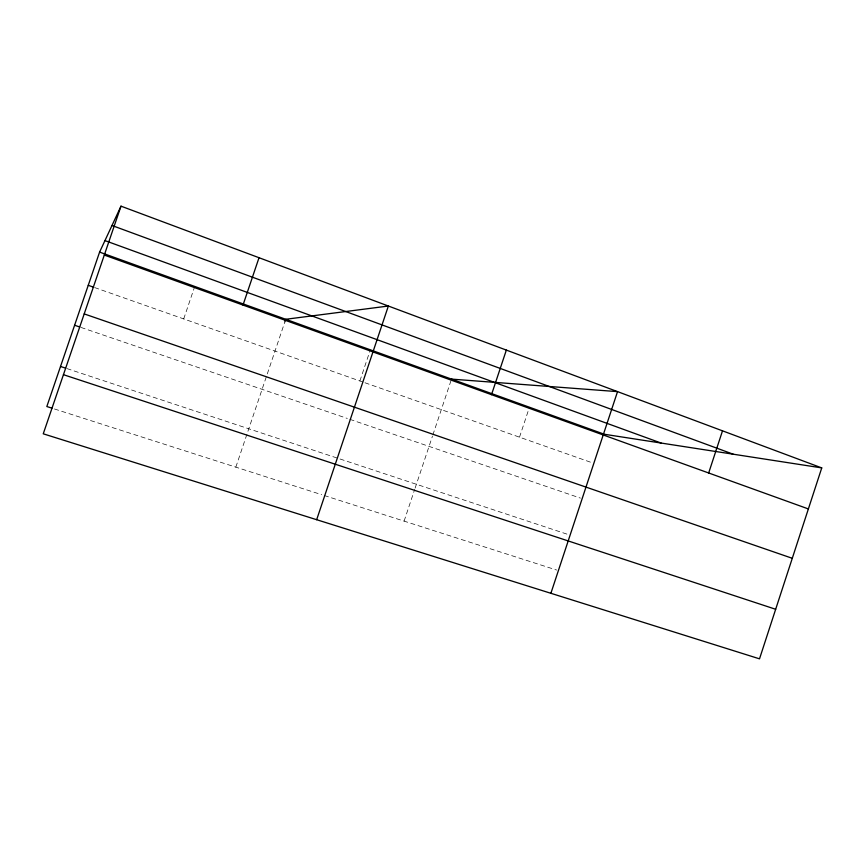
<?xml version="1.0" encoding="UTF-8"?>
<svg xmlns="http://www.w3.org/2000/svg" width="865" height="865" viewBox="0 0 865 865"><rect width="100%" height="100%" fill="white"/><g stroke="black" fill="none" stroke-linecap="round" stroke-linejoin="round"><path stroke-width="0.65" stroke-dasharray="4.33 3.24" d="M519.508 437.182L529.445 407.231M404.096 521.119L414.703 489.363M415.124 488.087L432.435 436.241M432.857 434.976L451.508 379.108M359.883 380.968L370.339 349.817M235.831 467.143L284.877 321.823M183.704 318.925L194.733 286.445M54.463 408.972L321.715 494.694M324.245 495.504L556.671 570.057M66.94 368.587L568.391 534.592M80.996 327.435L347.308 418.444M349.86 419.32L580.404 498.099M94.609 287.548L363.7 382.308M364.976 382.762L592.093 462.743"/><path stroke-width="1.3" d="M821.75 467.9L759.513 658.838L43.25 433.808L121.003 206.162L821.75 467.9L604.343 434.262L99.594 252.104L46.829 406.528L51.922 408.161M708.673 472.982L722.502 430.835M550.886 593.293L617.534 391.629L451.508 379.108M491.504 394.667L506.349 350.098M316.666 519.703L388.363 306.026L285.731 319.282L284.877 321.823M243 305.064L259.024 257.716M99.594 252.104L121.003 206.162M63.448 374.686L775.667 609.274M60.518 366.468L65.654 368.166M74.606 325.251L79.71 326.992M84.208 313.909L792.286 558.303M88.252 285.309L93.344 287.104M104.308 255.056L808.375 508.934M104.957 240.6L661.065 443.042M111.996 225.484L733.196 454.201"/></g></svg>
